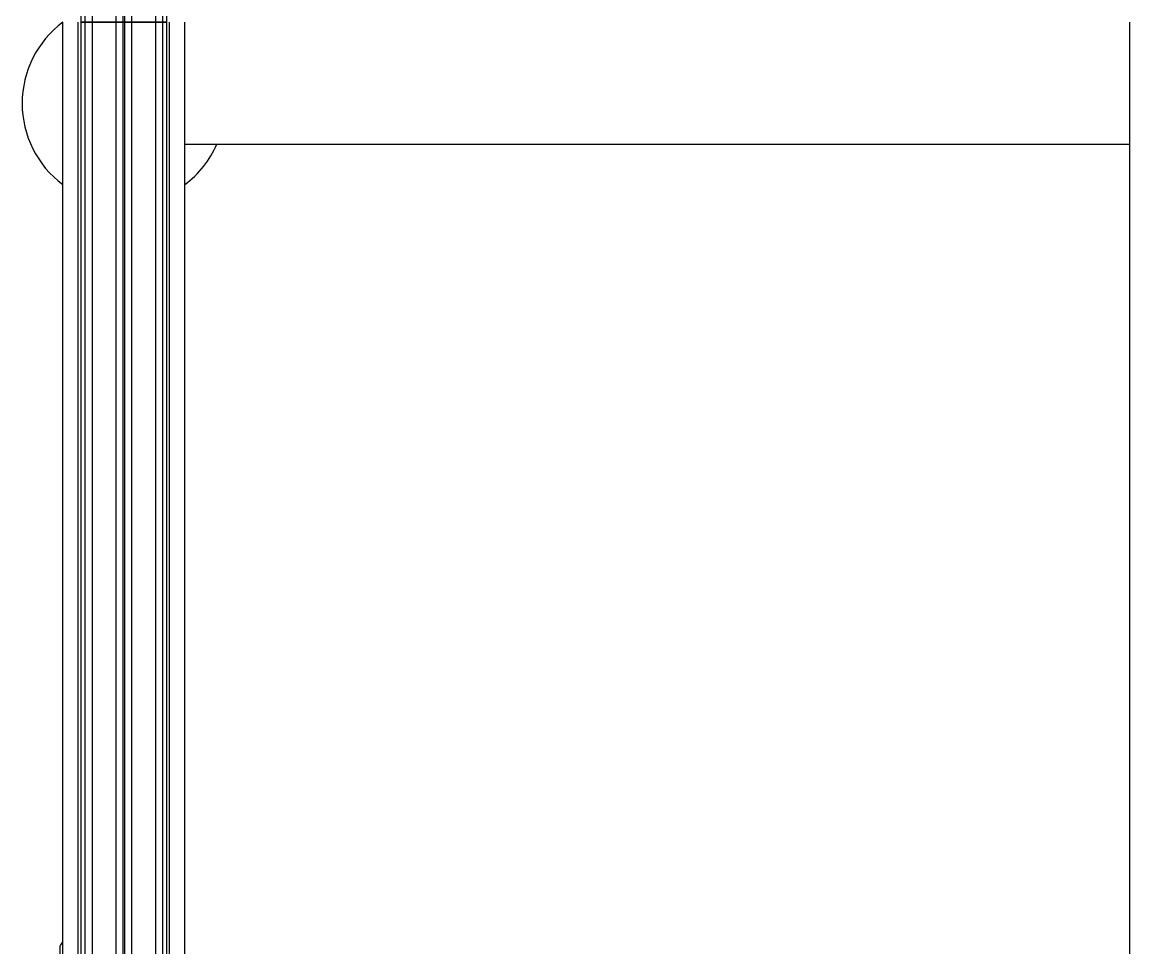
# Model space of a CAD drawing. Header units: millimetres. Extents: x -383313 to -161684, y -117025 to 99224.
# Drawn here: x -348664 to -348119, y -6384 to -5928 of the extents above; entities that cross this region are included whole.
import ezdxf

# ---------------------------------------------------------------- set-up
doc = ezdxf.new("R2010")
doc.units = ezdxf.units.MM
doc.header["$MEASUREMENT"] = 0
doc.layers.add('PV-F89', color=7, linetype='Continuous')

# ---------------------------------------------------------------- blocks, each defined once
blk = doc.blocks.new('*U149')
at = {"layer": 'PV-F89'}
for p, q in [((2582.15, 2000.37), (2522.85, 2000.37)), ((1757.85, 1998.87), (3037.85, 1998.87)), ((1757.85, 1991.37), (3037.85, 1991.37)), ((3037.85, 1989.98), (1757.85, 1989.98)), ((3087.85, 1989.98), (3037.85, 1989.98)), ((3037.85, 1987.97), (3037.85, 1989.98)), ((3037.85, 1989.98), (3037.85, 1987.97)), ((3037.85, 1987.97), (1757.85, 1987.97)), ((3037.85, 1984.47), (1757.85, 1984.47)), ((3087.85, 1987.97), (3037.85, 1987.97)), ((3037.85, 1984.47), (3037.85, 1987.97)), ((3037.85, 1987.97), (3037.85, 1984.47)), ((3087.85, 1984.47), (3037.85, 1984.47)), ((3037.85, 1972.79), (3037.85, 1984.47)), ((3037.85, 1984.47), (3037.85, 1972.79)), ((3037.85, 1972.79), (1757.85, 1972.79)), ((3037.85, 1969.29), (1757.85, 1969.29)), ((3037.85, 1968.51), (1757.85, 1968.51)), ((3087.85, 1972.79), (3037.85, 1972.79)), ((3037.85, 1969.29), (3037.85, 1972.79)), ((3037.85, 1972.79), (3037.85, 1969.29)), ((3037.85, 1968.51), (3037.85, 1969.29)), ((3087.85, 1969.29), (3037.85, 1969.29)), ((3037.85, 1969.29), (3037.85, 1968.51)), ((3087.85, 1968.51), (3037.85, 1968.51)), ((3037.85, 1965.01), (3037.85, 1968.51)), ((3037.85, 1968.51), (3037.85, 1965.01)), ((3037.85, 1965.01), (1757.85, 1965.01)), ((3087.85, 1965.01), (3037.85, 1965.01)), ((3037.85, 1953.33), (3037.85, 1965.01)), ((3037.85, 1965.01), (3037.85, 1953.33)), ((3037.85, 1953.33), (1757.85, 1953.33)), ((3087.85, 1953.33), (3037.85, 1953.33)), ((3037.85, 1949.83), (3037.85, 1953.33)), ((3037.85, 1953.33), (3037.85, 1949.83)), ((3037.85, 1949.83), (1757.85, 1949.83)), ((3037.85, 1947.82), (1757.85, 1947.82)), ((1757.85, 1946.37), (3037.85, 1946.37)), ((3087.85, 1949.83), (3037.85, 1949.83)), ((3037.85, 1947.82), (3037.85, 1949.83)), ((3037.85, 1949.83), (3037.85, 1947.82)), ((3087.85, 1947.82), (3037.85, 1947.82)), ((1757.85, 1938.87), (3037.85, 1938.87)), ((2977.85, 1938.87), (2977.85, 1473.87)), ((1757.85, 1473.87), (3037.85, 1473.87))]:
    blk.add_line(p, q, dxfattribs=at)
for centre, radius, start, end in [((2997.85, 1968.87), 50, 36.8699, 143.1301), ((2582.15, 1997.17), 3.2, 32.09, 90), ((2997.85, 1968.87), 50, 216.8699, 246.4218)]:
    blk.add_arc(centre, radius, start, end, dxfattribs=at)

msp = doc.modelspace()

# ---------------------------------------------------------------- block references
at = {"layer": 'PV-F89', "rotation": 90}
msp.add_blockref('*U149', (-346645.27125, -8966.34588), dxfattribs=at)

doc.saveas('drawing.dxf')
